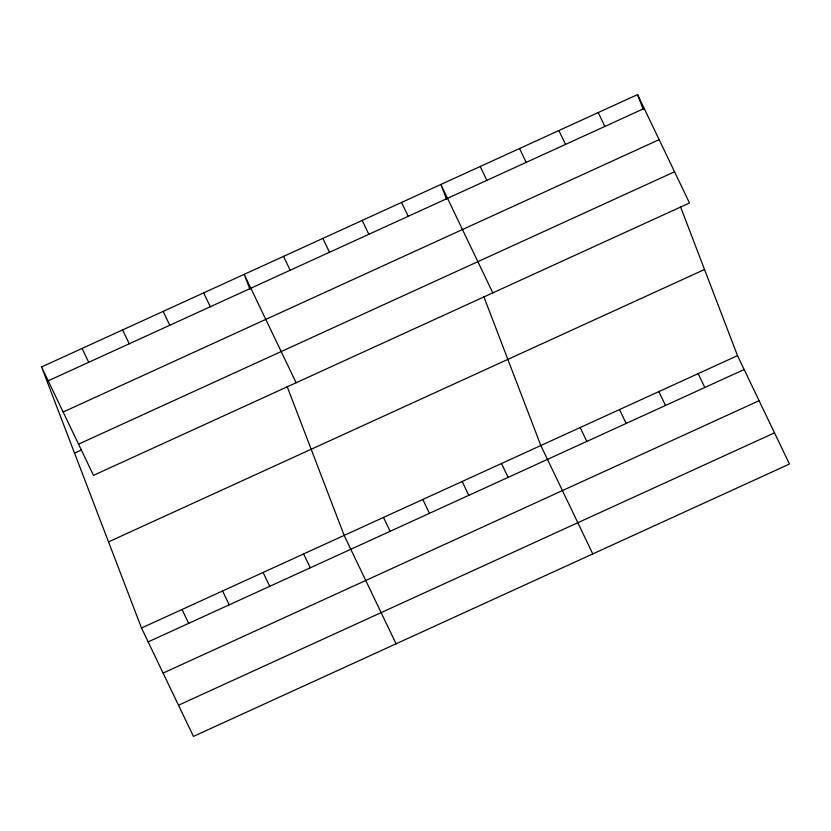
<?xml version="1.0" encoding="UTF-8"?>
<svg xmlns="http://www.w3.org/2000/svg" width="831" height="831" viewBox="0 0 831 831"><rect width="100%" height="100%" fill="white"/><g stroke="black" fill="none" stroke-linecap="round" stroke-linejoin="round"><path stroke-width="1.25" d="M41.55 366.959L637.554 94.589L689.491 202.982L93.488 475.353L41.55 366.959L141.509 628.018L193.446 736.411L789.45 464.041L737.513 355.647L680.516 206.774M48.198 380.827L644.202 108.456M63.135 412.02L659.139 139.65M78.54 444.159L674.543 171.788M74.541 453.113L81.49 449.935M108.529 541.874L704.532 269.504M141.509 628.018L737.513 355.647M148.157 641.885L744.161 369.515M163.105 673.079L759.108 400.708M178.499 705.218L774.502 432.847M598.216 112.569L604.864 126.437M698.185 373.628L704.823 387.495M558.879 130.54L565.527 144.407M658.848 391.609L665.486 405.466M519.541 148.52L526.189 162.388M619.51 409.579L626.148 423.446M480.214 166.491L486.852 180.358M580.173 427.56L586.821 441.427M492.804 292.865L440.877 184.472L446.59 199.398M592.773 553.924L540.836 445.53L483.829 296.657M401.539 202.442L408.177 216.309M501.498 463.511L508.146 477.378M362.202 220.423L368.839 234.29M462.161 481.481L468.809 495.349M322.864 238.404L329.512 252.271M422.823 499.462L429.471 513.329M283.527 256.374L290.175 270.241M383.496 517.443L390.134 531.3M296.127 382.748L244.189 274.355L249.913 289.281M396.086 643.807L344.159 535.413L287.152 386.54M203.668 292.876L210.305 306.743M303.627 553.934L310.275 567.802M163.136 311.396L169.784 325.264M263.095 572.455L269.743 586.322M122.604 329.917L129.252 343.785M222.573 590.976L229.211 604.843M82.082 348.438L88.72 362.306M182.041 609.497L188.689 623.364M637.554 94.589L643.277 109.526"/></g></svg>
